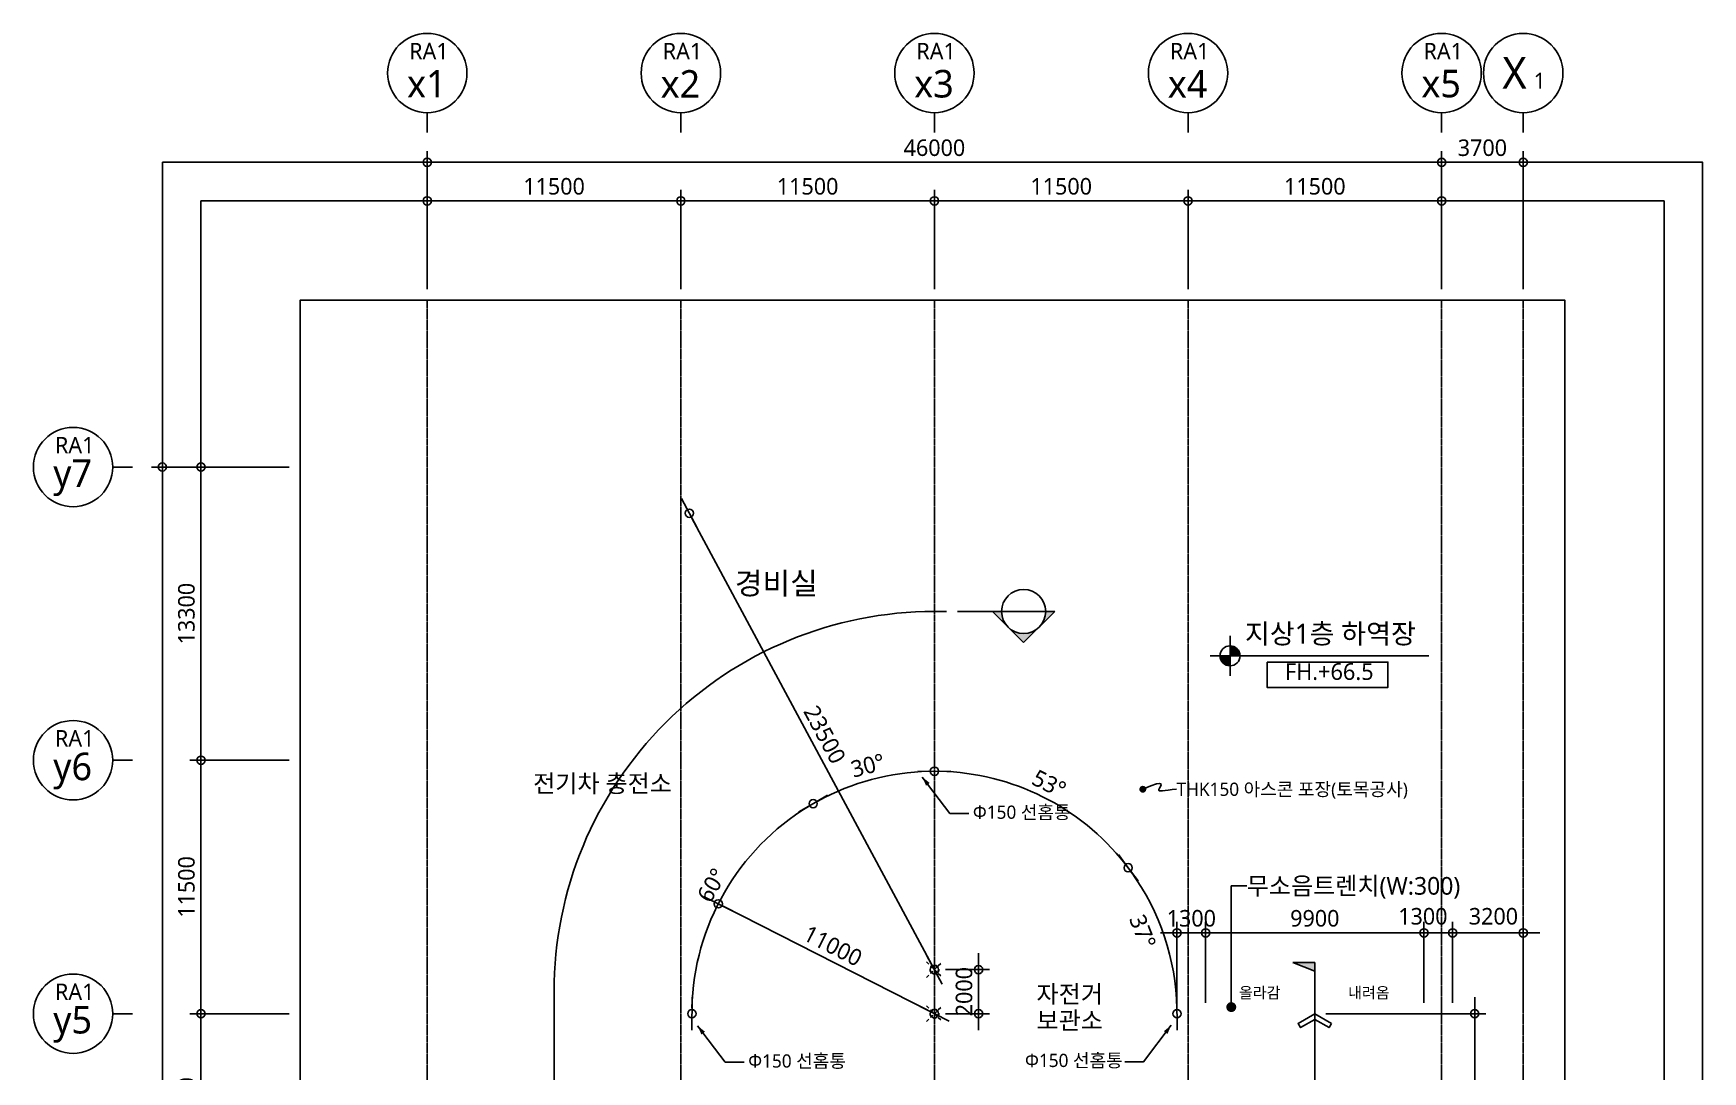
# Model space of a CAD drawing. Header units: millimetres. Extents: x 367092 to 767578, y 396038 to 811791.
# Drawn here: x 379108 to 454805, y 764687 to 811791 of the extents above; entities that cross this region are included whole.
import ezdxf
from ezdxf.enums import TextEntityAlignment as Align

# ---------------------------------------------------------------- set-up
doc = ezdxf.new("R2010")
doc.units = ezdxf.units.MM
doc.header["$LTSCALE"] = 100
doc.header["$MEASUREMENT"] = 0
doc.header["$PDSIZE"] = -10
doc.linetypes.add('CENTER', pattern=[2, 1.25, -0.25, 0.25, -0.25])
doc.linetypes.add('HID', pattern=[2.5, 1.5, -1])
doc.layers.get('0').update_dxf_attribs({"linetype": 'CONTINUOUS'})
doc.layers.get('Defpoints').update_dxf_attribs({"color": 171, "linetype": 'CONTINUOUS'})
for name, color, linetype in [('CEN(ST)', 1, 'CENTER'), ('DIM', 7, 'CONTINUOUS'), ('LED', 7, 'CONTINUOUS'), ('NDIM', 7, 'CONTINUOUS'), ('SYM', 7, 'CONTINUOUS'), ('SYM(AXIS)', 7, 'CONTINUOUS'), ('SYM(STAIR)', 251, 'CONTINUOUS'), ('SYMBOL', 7, 'CONTINUOUS'), ('TEXT(AXIS)', 2, 'CONTINUOUS'), ('TEXT(MIN)', 7, 'CONTINUOUS'), ('TEXT(실명)', 3, 'CONTINUOUS')]:
    doc.layers.add(name, color=color, linetype=linetype)
doc.styles.add('CGS', font='cgse', dxfattribs={"bigfont": 'cgs'})
doc.styles.add('궁서체', font='')
doc.styles.add('나눔바른고딕', font='NanumBarunGothic.ttf')
doc.styles.get('궁서체').set_extended_font_data('GungsuhChe')
doc.dimstyles.new('CPDIM1', dxfattribs={"dimtxt": 3, "dimasz": 2.5, "dimexe": 1.25, "dimexo": 5, "dimgap": 1.5, "dimtad": 1, "dimdec": 0, "dimzin": 1, "dimdsep": 46, "dimlunit": 6, "dimtxsty": '궁서체', "dimblk1": 'Z_DOT', "dimblk2": 'Z_DOT', "dimsah": 1, "dimcen": 2.5, "dimadec": 0, "dimazin": 0, "dimtfac": 1, "dimtdec": 0, "dimtix": 1, "dimtmove": 2, "dimatfit": 3, "dimldrblk": 'Z_DOT', "dimfxl": 1, "dimtolj": 1, "dimtzin": 1, "dimarcsym": 0})
doc.dimstyles.new('NDIM 1200', dxfattribs={"dimscale": 500, "dimtxt": 3, "dimasz": 1, "dimexe": 2, "dimexo": 2, "dimgap": 1, "dimtad": 1, "dimdec": 0, "dimdsep": 46, "dimtxsty": 'CGS', "dimblk": 'DOT0', "dimcen": 1, "dimdle": 8, "dimclrd": 2, "dimclre": 2, "dimclrt": 2, "dimadec": 0, "dimazin": 0, "dimtfac": 1, "dimtdec": 0, "dimtix": 1, "dimtmove": 2, "dimatfit": 3, "dimldrblk": 'DOT0', "dimfxl": 1, "dimtolj": 1, "dimtzin": 0, "dimlwd": -1, "dimlwe": -1, "dimarcsym": 0})

# ---------------------------------------------------------------- blocks, each defined once
blk = doc.blocks.new('DOT0')
blk.add_line((-3, 0), (3, 0))
at = {"color": 6}
blk.add_circle((0, 0), 0.75, dxfattribs=at)
blk = doc.blocks.new('*D459')
at = {"layer": 'Defpoints', "color": 0, "ltscale": 0.4, "transparency": 16777216}
for p in [(43327293, 1704615), (43315793, 1700115), (43327293, 1700115)]:
    blk.add_point(p, dxfattribs=at)
at = {"layer": 'NDIM', "ltscale": 0.4, "transparency": 16777216}
for p, q in [((43315793, 1700615), (43315793, 1705115)), ((43327293, 1700615), (43327293, 1705115)), ((43316043, 1704615), (43327043, 1704615))]:
    blk.add_line(p, q, dxfattribs=at)
at = {"layer": 'NDIM', "ltscale": 0.4, "transparency": 16777216, "xscale": 250, "yscale": 250, "zscale": 250, "rotation": 180}
blk.add_blockref('DOT0', (43315793, 1704615), dxfattribs=at)
at = {"layer": 'NDIM', "ltscale": 0.4, "transparency": 16777216, "xscale": 250, "yscale": 250, "zscale": 250}
blk.add_blockref('DOT0', (43327293, 1704615), dxfattribs=at)
at = {"layer": 'NDIM', "ltscale": 0.4, "transparency": 16777216, "insert": (43321543, 1705273), "char_height": 750, "attachment_point": 5, "style": '나눔바른고딕'}
blk.add_mtext('\\A1;11500', dxfattribs=at)
blk = doc.blocks.new('*D460')
at = {"layer": 'Defpoints', "color": 0, "ltscale": 0.4, "transparency": 16777216}
for p in [(43315793, 1704615), (43304293, 1700115), (43315793, 1700115)]:
    blk.add_point(p, dxfattribs=at)
at = {"layer": 'NDIM', "ltscale": 0.4, "transparency": 16777216}
for p, q in [((43304293, 1700615), (43304293, 1705115)), ((43315793, 1700615), (43315793, 1705115)), ((43304543, 1704615), (43315543, 1704615))]:
    blk.add_line(p, q, dxfattribs=at)
at = {"layer": 'NDIM', "ltscale": 0.4, "transparency": 16777216, "xscale": 250, "yscale": 250, "zscale": 250, "rotation": 180}
blk.add_blockref('DOT0', (43304293, 1704615), dxfattribs=at)
at = {"layer": 'NDIM', "ltscale": 0.4, "transparency": 16777216, "xscale": 250, "yscale": 250, "zscale": 250}
blk.add_blockref('DOT0', (43315793, 1704615), dxfattribs=at)
at = {"layer": 'NDIM', "ltscale": 0.4, "transparency": 16777216, "insert": (43310043, 1705273), "char_height": 750, "attachment_point": 5, "style": '나눔바른고딕'}
blk.add_mtext('\\A1;11500', dxfattribs=at)
blk = doc.blocks.new('*D461')
at = {"layer": 'Defpoints', "color": 0, "ltscale": 0.4, "transparency": 16777216}
for p in [(43304293, 1704615), (43292793, 1700115), (43304293, 1700115)]:
    blk.add_point(p, dxfattribs=at)
at = {"layer": 'NDIM', "ltscale": 0.4, "transparency": 16777216}
for p, q in [((43292793, 1700615), (43292793, 1705115)), ((43304293, 1700615), (43304293, 1705115)), ((43293043, 1704615), (43304043, 1704615))]:
    blk.add_line(p, q, dxfattribs=at)
at = {"layer": 'NDIM', "ltscale": 0.4, "transparency": 16777216, "xscale": 250, "yscale": 250, "zscale": 250, "rotation": 180}
blk.add_blockref('DOT0', (43292793, 1704615), dxfattribs=at)
at = {"layer": 'NDIM', "ltscale": 0.4, "transparency": 16777216, "xscale": 250, "yscale": 250, "zscale": 250}
blk.add_blockref('DOT0', (43304293, 1704615), dxfattribs=at)
at = {"layer": 'NDIM', "ltscale": 0.4, "transparency": 16777216, "insert": (43298543, 1705273), "char_height": 750, "attachment_point": 5, "style": '나눔바른고딕'}
blk.add_mtext('\\A1;11500', dxfattribs=at)
blk = doc.blocks.new('*D462')
at = {"layer": 'Defpoints', "color": 0, "ltscale": 0.4, "transparency": 16777216}
for p in [(43287032, 1692540), (43282532, 1679240), (43287032, 1679240)]:
    blk.add_point(p, dxfattribs=at)
at = {"layer": 'NDIM', "ltscale": 0.4, "transparency": 16777216}
for p, q in [((43286532, 1692540), (43282032, 1692540)), ((43282532, 1692290), (43282532, 1679490)), ((43286532, 1679240), (43282032, 1679240))]:
    blk.add_line(p, q, dxfattribs=at)
at = {"layer": 'NDIM', "ltscale": 0.4, "transparency": 16777216, "xscale": 250, "yscale": 250, "zscale": 250}
for p, rotation in [((43282532, 1692540), 90), ((43282532, 1679240), 270)]:
    blk.add_blockref('DOT0', p, dxfattribs=dict(at, rotation=rotation))
at = {"layer": 'NDIM', "ltscale": 0.4, "transparency": 16777216, "insert": (43281874, 1685890), "char_height": 750, "attachment_point": 5, "rotation": 90, "style": '나눔바른고딕'}
blk.add_mtext('\\A1;13300', dxfattribs=at)
blk = doc.blocks.new('*D463')
at = {"layer": 'Defpoints', "color": 0, "ltscale": 0.4, "transparency": 16777216}
for p in [(43282532, 1679240), (43287032, 1679240), (43287032, 1667740)]:
    blk.add_point(p, dxfattribs=at)
at = {"layer": 'NDIM', "ltscale": 0.4, "transparency": 16777216}
for p, q in [((43286532, 1679240), (43282032, 1679240)), ((43282532, 1667990), (43282532, 1678990)), ((43286532, 1667740), (43282032, 1667740))]:
    blk.add_line(p, q, dxfattribs=at)
at = {"layer": 'NDIM', "ltscale": 0.4, "transparency": 16777216, "xscale": 250, "yscale": 250, "zscale": 250}
for p, rotation in [((43282532, 1679240), 90), ((43282532, 1667740), 270)]:
    blk.add_blockref('DOT0', p, dxfattribs=dict(at, rotation=rotation))
at = {"layer": 'NDIM', "ltscale": 0.4, "transparency": 16777216, "insert": (43281874, 1673490), "char_height": 750, "attachment_point": 5, "rotation": 90, "style": '나눔바른고딕'}
blk.add_mtext('\\A1;11500', dxfattribs=at)
blk = doc.blocks.new('*D464')
at = {"layer": 'Defpoints', "color": 0, "ltscale": 0.4, "transparency": 16777216}
for p in [(43327293, 1704615), (43327293, 1700115), (43338793, 1700115)]:
    blk.add_point(p, dxfattribs=at)
at = {"layer": 'NDIM', "ltscale": 0.4, "transparency": 16777216}
for p, q in [((43327293, 1700615), (43327293, 1705115)), ((43338793, 1700615), (43338793, 1705115)), ((43338543, 1704615), (43327543, 1704615))]:
    blk.add_line(p, q, dxfattribs=at)
at = {"layer": 'NDIM', "ltscale": 0.4, "transparency": 16777216, "xscale": 250, "yscale": 250, "zscale": 250, "rotation": 180}
blk.add_blockref('DOT0', (43327293, 1704615), dxfattribs=at)
at = {"layer": 'NDIM', "ltscale": 0.4, "transparency": 16777216, "xscale": 250, "yscale": 250, "zscale": 250}
blk.add_blockref('DOT0', (43338793, 1704615), dxfattribs=at)
at = {"layer": 'NDIM', "ltscale": 0.4, "transparency": 16777216, "insert": (43333043, 1705273), "char_height": 750, "attachment_point": 5, "style": '나눔바른고딕'}
blk.add_mtext('\\A1;11500', dxfattribs=at)
blk = doc.blocks.new('A$C2F20087E')
at = {"layer": 'SYM(AXIS)'}
blk.add_line((600, 0), (600, 300), dxfattribs=at)
blk.add_circle((600, 900), 600, dxfattribs=at)
blk = doc.blocks.new('*D465')
at = {"layer": 'Defpoints', "color": 0, "ltscale": 0.4, "transparency": 16777216}
for p in [(43338793, 1706365), (43338793, 1700115), (43342493, 1700115)]:
    blk.add_point(p, dxfattribs=at)
at = {"layer": 'NDIM', "ltscale": 0.4, "transparency": 16777216}
for p, q in [((43338793, 1700615), (43338793, 1706865)), ((43342243, 1706365), (43339043, 1706365)), ((43342493, 1700615), (43342493, 1706865))]:
    blk.add_line(p, q, dxfattribs=at)
at = {"layer": 'NDIM', "ltscale": 0.4, "transparency": 16777216, "xscale": 250, "yscale": 250, "zscale": 250, "rotation": 180}
blk.add_blockref('DOT0', (43338793, 1706365), dxfattribs=at)
at = {"layer": 'NDIM', "ltscale": 0.4, "transparency": 16777216, "xscale": 250, "yscale": 250, "zscale": 250}
blk.add_blockref('DOT0', (43342493, 1706365), dxfattribs=at)
at = {"layer": 'NDIM', "ltscale": 0.4, "transparency": 16777216, "insert": (43340643, 1707023), "char_height": 750, "attachment_point": 5, "style": '나눔바른고딕'}
blk.add_mtext('\\A1;3700', dxfattribs=at)
blk = doc.blocks.new('*D466')
at = {"layer": 'Defpoints', "color": 0, "ltscale": 0.4, "transparency": 16777216}
for p in [(43292793, 1706365), (43292793, 1700115), (43338793, 1700115)]:
    blk.add_point(p, dxfattribs=at)
at = {"layer": 'NDIM', "ltscale": 0.4, "transparency": 16777216}
for p, q in [((43292793, 1700615), (43292793, 1706865)), ((43338543, 1706365), (43293043, 1706365)), ((43338793, 1700615), (43338793, 1706865))]:
    blk.add_line(p, q, dxfattribs=at)
at = {"layer": 'NDIM', "ltscale": 0.4, "transparency": 16777216, "xscale": 250, "yscale": 250, "zscale": 250, "rotation": 180}
blk.add_blockref('DOT0', (43292793, 1706365), dxfattribs=at)
at = {"layer": 'NDIM', "ltscale": 0.4, "transparency": 16777216, "xscale": 250, "yscale": 250, "zscale": 250}
blk.add_blockref('DOT0', (43338793, 1706365), dxfattribs=at)
at = {"layer": 'NDIM', "ltscale": 0.4, "transparency": 16777216, "insert": (43315793, 1707023), "char_height": 750, "attachment_point": 5, "style": '나눔바른고딕'}
blk.add_mtext('\\A1;46000', dxfattribs=at)
blk = doc.blocks.new('*D467')
at = {"layer": 'Defpoints', "color": 0, "ltscale": 0.4, "transparency": 16777216}
for p in [(43287032, 1667740), (43282532, 1659740), (43287032, 1659740)]:
    blk.add_point(p, dxfattribs=at)
at = {"layer": 'NDIM', "ltscale": 0.4, "transparency": 16777216}
for p, q in [((43286532, 1667740), (43282032, 1667740)), ((43282532, 1667490), (43282532, 1659990)), ((43286532, 1659740), (43282032, 1659740))]:
    blk.add_line(p, q, dxfattribs=at)
at = {"layer": 'NDIM', "ltscale": 0.4, "transparency": 16777216, "xscale": 250, "yscale": 250, "zscale": 250}
for p, rotation in [((43282532, 1667740), 90), ((43282532, 1659740), 270)]:
    blk.add_blockref('DOT0', p, dxfattribs=dict(at, rotation=rotation))
at = {"layer": 'NDIM', "ltscale": 0.4, "transparency": 16777216, "insert": (43281874, 1663740), "char_height": 750, "attachment_point": 5, "rotation": 90, "style": '나눔바른고딕'}
blk.add_mtext('\\A1;8000', dxfattribs=at)
blk = doc.blocks.new('*D468')
at = {"layer": 'Defpoints', "color": 0, "ltscale": 0.4, "transparency": 16777216}
for p in [(43282532, 1659740), (43287032, 1659740), (43287032, 1651740)]:
    blk.add_point(p, dxfattribs=at)
at = {"layer": 'NDIM', "ltscale": 0.4, "transparency": 16777216}
for p, q in [((43286532, 1659740), (43282032, 1659740)), ((43282532, 1651990), (43282532, 1659490)), ((43286532, 1651740), (43282032, 1651740))]:
    blk.add_line(p, q, dxfattribs=at)
at = {"layer": 'NDIM', "ltscale": 0.4, "transparency": 16777216, "xscale": 250, "yscale": 250, "zscale": 250}
for p, rotation in [((43282532, 1659740), 90), ((43282532, 1651740), 270)]:
    blk.add_blockref('DOT0', p, dxfattribs=dict(at, rotation=rotation))
at = {"layer": 'NDIM', "ltscale": 0.4, "transparency": 16777216, "insert": (43281874, 1655740), "char_height": 750, "attachment_point": 5, "rotation": 90, "style": '나눔바른고딕'}
blk.add_mtext('\\A1;8000', dxfattribs=at)
blk = doc.blocks.new('*D469')
at = {"layer": 'Defpoints', "color": 0, "ltscale": 0.4, "transparency": 16777216}
for p in [(43282532, 1651740), (43287032, 1651740), (43287032, 1640240)]:
    blk.add_point(p, dxfattribs=at)
at = {"layer": 'NDIM', "ltscale": 0.4, "transparency": 16777216}
for p, q in [((43286532, 1651740), (43282032, 1651740)), ((43282532, 1640490), (43282532, 1651490)), ((43286532, 1640240), (43282032, 1640240))]:
    blk.add_line(p, q, dxfattribs=at)
at = {"layer": 'NDIM', "ltscale": 0.4, "transparency": 16777216, "xscale": 250, "yscale": 250, "zscale": 250}
for p, rotation in [((43282532, 1651740), 90), ((43282532, 1640240), 270)]:
    blk.add_blockref('DOT0', p, dxfattribs=dict(at, rotation=rotation))
at = {"layer": 'NDIM', "ltscale": 0.4, "transparency": 16777216, "insert": (43281874, 1645990), "char_height": 750, "attachment_point": 5, "rotation": 90, "style": '나눔바른고딕'}
blk.add_mtext('\\A1;11500', dxfattribs=at)
blk = doc.blocks.new('*D470')
at = {"layer": 'Defpoints', "color": 0, "ltscale": 0.4, "transparency": 16777216}
for p in [(43282532, 1640240), (43287032, 1640240), (43287032, 1626490)]:
    blk.add_point(p, dxfattribs=at)
at = {"layer": 'NDIM', "ltscale": 0.4, "transparency": 16777216}
for p, q in [((43286532, 1640240), (43282032, 1640240)), ((43282532, 1626740), (43282532, 1639990)), ((43286532, 1626490), (43282032, 1626490))]:
    blk.add_line(p, q, dxfattribs=at)
at = {"layer": 'NDIM', "ltscale": 0.4, "transparency": 16777216, "xscale": 250, "yscale": 250, "zscale": 250}
for p, rotation in [((43282532, 1640240), 90), ((43282532, 1626490), 270)]:
    blk.add_blockref('DOT0', p, dxfattribs=dict(at, rotation=rotation))
at = {"layer": 'NDIM', "ltscale": 0.4, "transparency": 16777216, "insert": (43281874, 1633365), "char_height": 750, "attachment_point": 5, "rotation": 90, "style": '나눔바른고딕'}
blk.add_mtext('\\A1;13750', dxfattribs=at)
blk = doc.blocks.new('*D471')
at = {"layer": 'Defpoints', "color": 0, "ltscale": 0.4, "transparency": 16777216}
for p in [(43280782, 1692540), (43287032, 1692540), (43287032, 1626490)]:
    blk.add_point(p, dxfattribs=at)
at = {"layer": 'NDIM', "ltscale": 0.4, "transparency": 16777216}
for p, q in [((43286532, 1692540), (43280282, 1692540)), ((43280782, 1626740), (43280782, 1692290)), ((43286532, 1626490), (43280282, 1626490))]:
    blk.add_line(p, q, dxfattribs=at)
at = {"layer": 'NDIM', "ltscale": 0.4, "transparency": 16777216, "xscale": 250, "yscale": 250, "zscale": 250}
for p, rotation in [((43280782, 1692540), 90), ((43280782, 1626490), 270)]:
    blk.add_blockref('DOT0', p, dxfattribs=dict(at, rotation=rotation))
at = {"layer": 'NDIM', "ltscale": 0.4, "transparency": 16777216, "insert": (43280124, 1659515), "char_height": 750, "attachment_point": 5, "rotation": 90, "style": '나눔바른고딕'}
blk.add_mtext('\\A1;66050', dxfattribs=at)
blk = doc.blocks.new('A$C1A302DD2')
at = {"layer": 'SYM'}
h = blk.add_hatch(color=256, dxfattribs=at)
h.paths.add_polyline_path([(707, 1207), (354, 854, -0.414214), (1061, 854)])
h.paths.add_polyline_path([(354, 854), (0, 500), (207, 500, -0.198912)])
h.paths.add_polyline_path([(1061, 854, -0.198912), (1207, 500), (1414, 500)])
for p, q in [((0, 500), (707, 1207)), ((1414, 500), (707, 1207)), ((0, 500), (207, 500)), ((207, 500), (1207, 500)), ((1207, 500), (2207, 500)), ((2457, 500), (2707, 500))]:
    blk.add_line(p, q, dxfattribs=at)
blk.add_circle((707, 500), 500, dxfattribs=at)
blk = doc.blocks.new('A$C1AFB1B41')
at = {"layer": 'SYM'}
blk.add_hatch(color=256, dxfattribs=at).paths.add_polyline_path([(2000, 500), (1800, 0), (2000, 0)])
for p, q in [((2000, 500), (1800, 0)), ((2000, 0), (2000, 500)), ((0, 0), (250, 0)), ((500, 0), (2000, 0))]:
    blk.add_line(p, q, dxfattribs=at)
blk = doc.blocks.new('*D91')
at = {"layer": 'Defpoints', "color": 0, "ltscale": 0.4, "transparency": 16777216}
for p in [(442169, 770982), (432269, 767316), (442169, 767316)]:
    blk.add_point(p, dxfattribs=at)
at = {"layer": 'NDIM', "ltscale": 0.4, "transparency": 16777216}
for p, q in [((432269, 767816), (432269, 771482)), ((442169, 767816), (442169, 771482)), ((432519, 770982), (441919, 770982))]:
    blk.add_line(p, q, dxfattribs=at)
at = {"layer": 'NDIM', "ltscale": 0.4, "transparency": 16777216, "xscale": 250, "yscale": 250, "zscale": 250, "rotation": 180}
blk.add_blockref('DOT0', (432269, 770982), dxfattribs=at)
at = {"layer": 'NDIM', "ltscale": 0.4, "transparency": 16777216, "xscale": 250, "yscale": 250, "zscale": 250}
blk.add_blockref('DOT0', (442169, 770982), dxfattribs=at)
at = {"layer": 'NDIM', "ltscale": 0.4, "transparency": 16777216, "insert": (437219, 771640), "char_height": 750, "attachment_point": 5, "style": '나눔바른고딕'}
blk.add_mtext('\\A1;9900', dxfattribs=at)
blk = doc.blocks.new('*D92')
at = {"layer": 'Defpoints', "color": 0, "ltscale": 0.4, "transparency": 16777216}
for p in [(430969, 770982), (430969, 767316), (432269, 767316)]:
    blk.add_point(p, dxfattribs=at)
at = {"layer": 'NDIM', "ltscale": 0.4, "transparency": 16777216}
for p, q in [((430969, 767816), (430969, 771482)), ((432269, 767816), (432269, 771482)), ((430719, 770982), (430469, 770982)), ((432269, 770982), (430969, 770982)), ((432519, 770982), (432769, 770982))]:
    blk.add_line(p, q, dxfattribs=at)
at = {"layer": 'NDIM', "ltscale": 0.4, "transparency": 16777216, "xscale": 250, "yscale": 250, "zscale": 250}
blk.add_blockref('DOT0', (430969, 770982), dxfattribs=at)
at = {"layer": 'NDIM', "ltscale": 0.4, "transparency": 16777216, "xscale": 250, "yscale": 250, "zscale": 250, "rotation": 180}
blk.add_blockref('DOT0', (432269, 770982), dxfattribs=at)
at = {"layer": 'NDIM', "ltscale": 0.4, "transparency": 16777216, "insert": (431619, 771640), "char_height": 750, "attachment_point": 5, "style": '나눔바른고딕'}
blk.add_mtext('\\A1;1300', dxfattribs=at)
blk = doc.blocks.new('*D93')
at = {"layer": 'Defpoints', "color": 0, "ltscale": 0.4, "transparency": 16777216}
for p in [(437219, 767316), (444469, 767316), (437219, 749316)]:
    blk.add_point(p, dxfattribs=at)
at = {"layer": 'NDIM', "ltscale": 0.4, "transparency": 16777216}
for p, q in [((437719, 767316), (444969, 767316)), ((444469, 749566), (444469, 767066)), ((437719, 749316), (444969, 749316))]:
    blk.add_line(p, q, dxfattribs=at)
at = {"layer": 'NDIM', "ltscale": 0.4, "transparency": 16777216, "xscale": 250, "yscale": 250, "zscale": 250}
for p, rotation in [((444469, 767316), 90), ((444469, 749316), 270)]:
    blk.add_blockref('DOT0', p, dxfattribs=dict(at, rotation=rotation))
at = {"layer": 'NDIM', "ltscale": 0.4, "transparency": 16777216, "insert": (443812, 758316), "char_height": 750, "attachment_point": 5, "rotation": 90, "style": '나눔바른고딕'}
blk.add_mtext('\\A1;18000', dxfattribs=at)
blk = doc.blocks.new('level')
at = {"layer": 'SYMBOL'}
for p, q in [((0, 4320), (0, -4320)), ((-4320, 0), (4320, 0))]:
    blk.add_line(p, q, dxfattribs=at)
blk.add_circle((0, 0), 2160, dxfattribs=at)
for points in [[(-2160, 0), (0, 2160), (-2127, 381), (-376, 2126)], [(-2127, 381), (-376, 2126), (-2030, 748), (-738, 2029)], [(-2030, 748), (-738, 2029), (-1859, 1104), (-1089, 1863)], [(-1859, 1104), (-1089, 1863), (-1659, 1388), (-1386, 1658)], [(0, -2160), (2160, 0), (381, -2127), (2126, -376)], [(381, -2127), (2126, -376), (748, -2030), (2029, -738)], [(748, -2030), (2029, -738), (1104, -1859), (1863, -1089)], [(1104, -1859), (1863, -1089), (1388, -1659), (1658, -1386)]]:
    blk.add_solid(points, dxfattribs=at)
at = {"layer": 'SYMBOL', "linetype": 'Continuous'}
for points in [[(0, 2160), (-2160, 0), (0, 0)], [(2160, 0), (0, 0), (0, -2160)]]:
    blk.add_solid(points, dxfattribs=at)
blk = doc.blocks.new('Z_DOT')
at = {"layer": 'DIM', "color": 0}
for p, q in [((-1, 0), (1, 0)), ((0, -1), (0, 1))]:
    blk.add_line(p, q, dxfattribs=at)
for radius in [0.5, 0.25]:
    blk.add_circle((0, 0), radius, dxfattribs=at)
blk = doc.blocks.new('*D115')
at = {"layer": 'Defpoints', "color": 0, "ltscale": 0.4, "transparency": 16777216}
for p in [(443469, 770982), (442169, 767316), (443469, 767316)]:
    blk.add_point(p, dxfattribs=at)
at = {"layer": 'NDIM', "ltscale": 0.4, "transparency": 16777216}
for p, q in [((442169, 767816), (442169, 771482)), ((443469, 767816), (443469, 771482)), ((442419, 770982), (443219, 770982))]:
    blk.add_line(p, q, dxfattribs=at)
at = {"layer": 'NDIM', "ltscale": 0.4, "transparency": 16777216, "xscale": 250, "yscale": 250, "zscale": 250, "rotation": 180}
blk.add_blockref('DOT0', (442169, 770982), dxfattribs=at)
at = {"layer": 'NDIM', "ltscale": 0.4, "transparency": 16777216, "xscale": 250, "yscale": 250, "zscale": 250}
blk.add_blockref('DOT0', (443469, 770982), dxfattribs=at)
at = {"layer": 'NDIM', "ltscale": 0.4, "transparency": 16777216, "insert": (442119, 771732), "char_height": 750, "attachment_point": 5, "style": '나눔바른고딕'}
blk.add_mtext('\\A1;1300', dxfattribs=at)
blk = doc.blocks.new('*D116')
at = {"layer": 'Defpoints', "color": 0, "ltscale": 0.4, "transparency": 16777216}
for p in [(446669, 770982), (443469, 767316), (446669, 767316)]:
    blk.add_point(p, dxfattribs=at)
at = {"layer": 'NDIM', "ltscale": 0.4, "transparency": 16777216}
for p, q in [((443469, 767816), (443469, 771482)), ((446669, 767816), (446669, 771482)), ((443719, 770982), (446419, 770982))]:
    blk.add_line(p, q, dxfattribs=at)
at = {"layer": 'NDIM', "ltscale": 0.4, "transparency": 16777216, "xscale": 250, "yscale": 250, "zscale": 250, "rotation": 180}
blk.add_blockref('DOT0', (443469, 770982), dxfattribs=at)
at = {"layer": 'NDIM', "ltscale": 0.4, "transparency": 16777216, "xscale": 250, "yscale": 250, "zscale": 250}
blk.add_blockref('DOT0', (446669, 770982), dxfattribs=at)
at = {"layer": 'NDIM', "ltscale": 0.4, "transparency": 16777216, "insert": (445319, 771732), "char_height": 750, "attachment_point": 5, "style": '나눔바른고딕'}
blk.add_mtext('\\A1;3200', dxfattribs=at)
blk = doc.blocks.new('*D53')
at = {"layer": 'Defpoints', "color": 0, "ltscale": 0.4, "transparency": 16777216}
for p in [(419969, 778316), (418059, 778149), (414469, 776842), (419969, 767316), (419969, 767316)]:
    blk.add_point(p, dxfattribs=at)
at = {"layer": 'NDIM', "ltscale": 0.4, "transparency": 16777216}
blk.add_line((419969, 778816), (419969, 778816), dxfattribs=at)
blk.add_arc((419969, 767316), 11000, 91.30209, 118.6978, dxfattribs=at)
at = {"layer": 'NDIM', "ltscale": 0.4, "transparency": 16777216, "xscale": 250, "yscale": 250, "zscale": 250}
for p, rotation in [((419969, 778316), 0.6509904200579115), ((414469, 776842), 209.3488978917216)]:
    blk.add_blockref('DOT0', p, dxfattribs=dict(at, rotation=rotation))
at = {"layer": 'NDIM', "ltscale": 0.4, "transparency": 16777216, "insert": (416952, 778576), "char_height": 750, "attachment_point": 5, "rotation": 14.99994, "style": '나눔바른고딕'}
blk.add_mtext('\\A1;30°', dxfattribs=at)
blk = doc.blocks.new('*D54')
at = {"layer": 'Defpoints', "color": 0, "ltscale": 0.4, "transparency": 16777216}
for p in [(406935, 789892), (411543, 774386), (381469, 767316), (419969, 767316), (448419, 767316)]:
    blk.add_point(p, dxfattribs=at)
at = {"layer": 'NDIM', "ltscale": 0.4, "transparency": 16777216}
blk.add_arc((419969, 767316), 11000, 121.3022, 178.6978, dxfattribs=at)
at = {"layer": 'NDIM', "ltscale": 0.4, "transparency": 16777216, "xscale": 250, "yscale": 250, "zscale": 250}
for p, rotation in [((414469, 776842), 30.6511024492266), ((408969, 767316), 269.3488975492415)]:
    blk.add_blockref('DOT0', p, dxfattribs=dict(at, rotation=rotation))
at = {"layer": 'NDIM', "ltscale": 0.4, "transparency": 16777216, "insert": (409873, 773145), "char_height": 750, "attachment_point": 5, "rotation": 60, "style": '나눔바른고딕'}
blk.add_mtext('\\A1;60°', dxfattribs=at)
blk = doc.blocks.new('*D55')
at = {"layer": 'Defpoints', "color": 0, "ltscale": 0.4, "transparency": 16777216}
for p in [(435230, 778816), (430715, 769665), (381469, 767316), (419969, 767316), (448419, 767316)]:
    blk.add_point(p, dxfattribs=at)
at = {"layer": 'NDIM', "ltscale": 0.4, "transparency": 16777216}
blk.add_arc((419969, 767316), 11000, 1.3022, 35.6978, dxfattribs=at)
at = {"layer": 'NDIM', "ltscale": 0.4, "transparency": 16777216, "xscale": 250, "yscale": 250, "zscale": 250}
for p, rotation in [((428754, 773936), 126.3488975813448), ((430969, 767316), 270.6511024171214)]:
    blk.add_blockref('DOT0', p, dxfattribs=dict(at, rotation=rotation))
at = {"layer": 'NDIM', "ltscale": 0.4, "transparency": 16777216, "insert": (429412, 771044), "char_height": 750, "attachment_point": 5, "rotation": 291.54574, "style": '나눔바른고딕'}
blk.add_mtext('\\A1;37°', dxfattribs=at)
blk = doc.blocks.new('*D56')
at = {"layer": 'Defpoints', "color": 0, "ltscale": 0.4, "transparency": 16777216}
for p in [(419969, 799691), (435230, 778816), (426331, 776290), (419969, 767316), (419969, 721747)]:
    blk.add_point(p, dxfattribs=at)
at = {"layer": 'NDIM', "ltscale": 0.4, "transparency": 16777216}
blk.add_arc((419969, 767316), 11000, 38.3022, 88.6978, dxfattribs=at)
at = {"layer": 'NDIM', "ltscale": 0.4, "transparency": 16777216, "xscale": 250, "yscale": 250, "zscale": 250}
for p, rotation in [((419969, 778316), 179.34889758284), ((428754, 773936), 307.6511024156261)]:
    blk.add_blockref('DOT0', p, dxfattribs=dict(at, rotation=rotation))
at = {"layer": 'NDIM', "ltscale": 0.4, "transparency": 16777216, "insert": (425170, 777747), "char_height": 750, "attachment_point": 5, "rotation": 333.5, "style": '나눔바른고딕'}
blk.add_mtext('\\A1;53°', dxfattribs=at)
blk = doc.blocks.new('A$C3FE61B3A')
at = {"layer": 'SYM(STAIR)', "color": 2, "linetype": 'HID'}
for points in [[(0, 707), (707, 0)], [(0, 0), (707, 707)]]:
    blk.add_lwpolyline(points, dxfattribs=at)
blk.add_circle((354, 354), 200, dxfattribs=at)
blk = doc.blocks.new('*D420')
at = {"layer": 'Defpoints', "color": 0, "ltscale": 0.4, "transparency": 16777216}
for p in [(419970, 769316), (419970, 767316), (421970, 767316)]:
    blk.add_point(p, dxfattribs=at)
at = {"layer": 'NDIM', "ltscale": 0.4, "transparency": 16777216}
for p, q in [((420470, 769316), (422470, 769316)), ((421970, 769566), (421970, 769816)), ((421970, 769316), (421970, 767316)), ((420470, 767316), (422470, 767316)), ((421970, 767066), (421970, 766816))]:
    blk.add_line(p, q, dxfattribs=at)
at = {"layer": 'NDIM', "ltscale": 0.4, "transparency": 16777216, "xscale": 250, "yscale": 250, "zscale": 250}
for p, rotation in [((421970, 769316), 270), ((421970, 767316), 90)]:
    blk.add_blockref('DOT0', p, dxfattribs=dict(at, rotation=rotation))
at = {"layer": 'NDIM', "ltscale": 0.4, "transparency": 16777216, "insert": (421313, 768316), "char_height": 750, "attachment_point": 5, "rotation": 90, "style": '나눔바른고딕'}
blk.add_mtext('\\A1;2000', dxfattribs=at)
blk = doc.blocks.new('*D421')
at = {"layer": 'Defpoints', "color": 0, "ltscale": 0.4, "transparency": 16777216}
for p in [(408855, 790021), (408855, 790021), (419970, 769315)]:
    blk.add_point(p, dxfattribs=at)
at = {"layer": 'NDIM', "ltscale": 0.4, "transparency": 16777216}
blk.add_line((419851, 769535), (408973, 789800), dxfattribs=at)
at = {"layer": 'NDIM', "ltscale": 0.4, "transparency": 16777216, "xscale": 250, "yscale": 250, "zscale": 250}
for p, rotation in [((408855, 790021), 118.2273530341077), ((419970, 769315), 298.2273530341076)]:
    blk.add_blockref('DOT0', p, dxfattribs=dict(at, rotation=rotation))
at = {"layer": 'NDIM', "ltscale": 0.4, "transparency": 16777216, "insert": (414992, 779979), "char_height": 750, "attachment_point": 5, "rotation": 298.22735, "style": '나눔바른고딕'}
blk.add_mtext('\\A1;23500', dxfattribs=at)
blk = doc.blocks.new('*D423')
at = {"layer": 'Defpoints', "color": 0, "ltscale": 0.4, "transparency": 16777216}
for p in [(410164, 772300), (410164, 772300), (419969, 767315)]:
    blk.add_point(p, dxfattribs=at)
at = {"layer": 'NDIM', "ltscale": 0.4, "transparency": 16777216}
blk.add_line((419746, 767429), (410386, 772187), dxfattribs=at)
at = {"layer": 'NDIM', "ltscale": 0.4, "transparency": 16777216, "xscale": 250, "yscale": 250, "zscale": 250}
for p, rotation in [((410164, 772300), 153.0527829625717), ((419969, 767315), 333.0527829625717)]:
    blk.add_blockref('DOT0', p, dxfattribs=dict(at, rotation=rotation))
at = {"layer": 'NDIM', "ltscale": 0.4, "transparency": 16777216, "insert": (415364, 770394), "char_height": 750, "attachment_point": 5, "rotation": 333.05278, "style": '나눔바른고딕'}
blk.add_mtext('\\A1;11000', dxfattribs=at)
blk = doc.blocks.new('NJKFNKDFGKFDHGFH')
at = {"layer": 'CEN(ST)', "ltscale": 0.5}
for points in [[(43292793.4, 1700115.3), (43292793.4, 1622171.2)], [(43304293.4, 1700115.3), (43304293.4, 1622171.2)], [(43315793.4, 1700115.3), (43315793.4, 1622171.2)], [(43327293.4, 1700115.3), (43327293.4, 1622171.2)], [(43338793.4, 1700115.3), (43338793.4, 1622171.2)], [(43342493.4, 1700115.3), (43342493.4, 1622171.2)]]:
    blk.add_lwpolyline(points, dxfattribs=at)
at = {"layer": 'Defpoints', "ltscale": 10000}
for points in [[(43280781.7, 1706365.3), (43350629.3, 1706365.3), (43350629.3, 1615921.2), (43280781.7, 1615921.2)], [(43282531.7, 1704615.3), (43348879.3, 1704615.3), (43348879.3, 1617671.2), (43282531.7, 1617671.2)], [(43287031.7, 1700115.3), (43344379.3, 1700115.3), (43344379.3, 1622171.2), (43287031.7, 1622171.2)]]:
    blk.add_lwpolyline(points, close=True, dxfattribs=at)
at = {"xscale": 3, "yscale": 3, "zscale": 3}
for p in [(43290993.3, 1707715.3), (43302493.3, 1707715.3), (43313993.3, 1707715.3), (43325493.3, 1707715.3), (43336993.3, 1707715.3), (43340693.3, 1707715.3)]:
    blk.add_blockref('A$C2F20087E', p, dxfattribs=at)
at = {"xscale": 3, "yscale": 3, "zscale": 3, "rotation": 90}
for p in [(43279431.7, 1690739.6), (43279431.7, 1677439.6), (43279431.7, 1665939.6), (43279431.7, 1657939.6), (43279431.7, 1649939.6), (43279431.7, 1638439.6), (43279431.7, 1624689.6)]:
    blk.add_blockref('A$C2F20087E', p, dxfattribs=at)
at = {"layer": 'TEXT(AXIS)', "style": '나눔바른고딕'}
for p in [(43292867.5, 1711408.5), (43304367.5, 1711408.5), (43315867.5, 1711408.5), (43327367.5, 1711408.5), (43338867.5, 1711408.5), (43276805.9, 1693532.7), (43276805.9, 1680232.7), (43276805.9, 1668732.7), (43276805.9, 1660732.7), (43276805.9, 1652732.7), (43276805.9, 1641232.7), (43276805.9, 1627482.7)]:
    blk.add_text('RA1', height=750, dxfattribs=at).set_placement(p, align=Align.MIDDLE_CENTER)
for s, height, p in [('X', 1440, (43342098.4, 1710427.3)), ('x1', 1250, (43292772.5, 1709931)), ('x2', 1250, (43304272.5, 1709931)), ('x3', 1250, (43315772.5, 1709931)), ('x4', 1250, (43327272.5, 1709931)), ('x5', 1250, (43338772.5, 1709931)), ('1', 720, (43343236.1, 1710067.3)), ('y7', 1250, (43276710.9, 1692055.3)), ('y6', 1250, (43276710.9, 1678755.3)), ('y5', 1250, (43276710.9, 1667255.3)), ('y4', 1250, (43276710.9, 1659255.3)), ('y3', 1250, (43276710.9, 1651255.3)), ('y2', 1250, (43276710.9, 1639755.3)), ('y1', 1250, (43276710.9, 1626005.3))]:
    blk.add_text(s, height=height, dxfattribs=at).set_placement(p, align=Align.MIDDLE)
at = {"layer": 'NDIM', "ltscale": 0.4}
for base, p1, p2, angle, picture, middle in [((43292793.4, 1706365.3), (43338793.4, 1700115.3), (43292793.4, 1700115.3), 180, '*D466', (43315793.4, 1707023.1)), ((43338793.4, 1706365.3), (43342493.4, 1700115.3), (43338793.4, 1700115.3), 180, '*D465', (43340643.4, 1707023.1)), ((43327293.4, 1704615.3), (43338793.4, 1700115.3), (43327293.4, 1700115.3), 180, '*D464', (43333043.4, 1705272.6)), ((43280781.7, 1692539.6), (43287031.7, 1626489.6), (43287031.7, 1692539.6), 90, '*D471', (43280124, 1659514.6)), ((43282531.7, 1679239.6), (43287031.7, 1692539.6), (43287031.7, 1679239.6), 270, '*D462', (43281874, 1685889.6)), ((43282531.7, 1679239.6), (43287031.7, 1667739.6), (43287031.7, 1679239.6), 90, '*D463', (43281874.5, 1673489.6)), ((43282531.7, 1659739.6), (43287031.7, 1667739.6), (43287031.7, 1659739.6), 270, '*D467', (43281874.5, 1663739.6)), ((43282531.7, 1659739.6), (43287031.7, 1651739.6), (43287031.7, 1659739.6), 90, '*D468', (43281874.5, 1655739.6)), ((43282531.7, 1651739.6), (43287031.7, 1640239.6), (43287031.7, 1651739.6), 90, '*D469', (43281874.5, 1645989.6)), ((43282531.7, 1640239.6), (43287031.7, 1626489.6), (43287031.7, 1640239.6), 90, '*D470', (43281874, 1633364.6))]:
    dim = blk.add_linear_dim(base=base, p1=p1, p2=p2, angle=angle, dimstyle='NDIM 1200', override={"dimscale": 250, "dimtxsty": '나눔바른고딕', "dimclrd": 256, "dimclre": 256, "dimclrt": 256}, dxfattribs=at)
    dim.commit()
    dim.dimension.update_dxf_attribs({"geometry": picture, "text_midpoint": middle})
for base, p1, p2, picture, middle in [((43304293.4, 1704615.3), (43292793.4, 1700115.3), (43304293.4, 1700115.3), '*D461', (43298543.4, 1705272.6)), ((43315793.4, 1704615.3), (43304293.4, 1700115.3), (43315793.4, 1700115.3), '*D460', (43310043.4, 1705272.6)), ((43327293.4, 1704615.3), (43315793.4, 1700115.3), (43327293.4, 1700115.3), '*D459', (43321543.4, 1705272.6))]:
    dim = blk.add_linear_dim(base=base, p1=p1, p2=p2, dimstyle='NDIM 1200', override={"dimscale": 250, "dimtxsty": '나눔바른고딕', "dimclrd": 256, "dimclre": 256, "dimclrt": 256}, dxfattribs=at)
    dim.commit()
    dim.dimension.update_dxf_attribs({"geometry": picture, "text_midpoint": middle})

msp = doc.modelspace()

# ---------------------------------------------------------------- linework, layer by layer
at = {"ltscale": 10000}
msp.add_lwpolyline([(435058, 783269.8), (440535.6, 783269.8), (440535.6, 782119.2), (435058, 782119.2)], close=True, dxfattribs=at)
at = {"layer": 'Defpoints', "ltscale": 10000}
for points in [[(391207.6, 799691.4), (448555.2, 799691.4), (448555.2, 721747.3), (391207.6, 721747.3)], [(391207.6, 721747.3), (448555.2, 721747.3), (448555.2, 799691.4), (391207.6, 799691.4)]]:
    msp.add_lwpolyline(points, close=True, dxfattribs=at)
at = {"layer": 'LED'}
for points in [[(419419.2, 778052.3), (420673.9, 776399.6), (421522, 776399.6)], [(429418, 777498.2), (429789.9, 777653.2), (430036.5, 777736.9), (430180.1, 777762.6), (430243.3, 777743.8), (430248.7, 777694), (430218.8, 777626.6), (430176.1, 777555.1), (430143.2, 777493), (430138.6, 777451), (430165.6, 777428.2), (430223.4, 777421.2), (430311.3, 777426.3), (430428.6, 777440.2), (430574.5, 777459.1), (430748.2, 777479.6), (430949.2, 777498.2)], [(409231.7, 766765.7), (410486.4, 765113), (411334.5, 765113)], [(430706.7, 766790.7), (429452, 765138), (428603.9, 765138)]]:
    msp.add_lwpolyline(points, dxfattribs=at)
at = {"layer": 'LED', "const_width": 156.2}
msp.add_lwpolyline([(429418, 777576.3, -1), (429418, 777420, -1)], format="xyb", close=True, dxfattribs=at)
at = {"layer": 'LED'}
for points in [[(419419.2, 778052.3), (419754.1, 777783.4), (419588.2, 777657.4)], [(409231.7, 766765.7), (409566.6, 766496.8), (409400.7, 766370.9)], [(430706.7, 766790.7), (430371.8, 766521.8), (430537.7, 766395.9)]]:
    msp.add_solid(points, dxfattribs=at)
at = {"layer": 'SYM', "color": 2}
msp.add_lwpolyline([(437219.2, 767315.7), (437219.2, 749315.7, -1.0000003), (402719.2, 749315.7), (402719.2, 768315.7, -0.4142136), (419969.2, 785565.7)], format="xyb", dxfattribs=at)
msp.add_lwpolyline([(437977, 766878.2), (437219.2, 767315.7), (436461.4, 766878.2), (436573.9, 766683.3), (437219.2, 767055.9), (437864.5, 766683.3)], close=True, dxfattribs=at)
at = {"layer": 'SYMBOL'}
msp.add_lwpolyline([(433374.8, 783551.7), (442387.9, 783551.7)], dxfattribs=at)

# ---------------------------------------------------------------- block references
at = {"xscale": -1, "rotation": 180}
for p in [(419615.5, 769669.2), (419615.6, 767669.2)]:
    msp.add_blockref('A$C3FE61B3A', p, dxfattribs=at)
at = {"layer": 'NDIM', "ltscale": 0.4}
msp.add_blockref('NJKFNKDFGKFDHGFH', (-42895824.1, -900423.9), dxfattribs=at)
at = {"layer": 'SYM', "xscale": 2, "yscale": 2, "zscale": 2}
for name, p, rotation in [('A$C1A302DD2', (425427.7, 786565.7), 180), ('A$C1AFB1B41', (437219.2, 765641), 90.00000000000001)]:
    msp.add_blockref(name, p, dxfattribs=dict(at, rotation=rotation))
at = {"layer": 'SYMBOL', "xscale": 0.2100484375244538, "yscale": 0.2100484375244538, "zscale": 0.2100484375244538, "rotation": 90}
msp.add_blockref('level', (433374.8, 783551.7), dxfattribs=at)

# ---------------------------------------------------------------- texts
at = {"layer": 'SYMBOL', "style": '나눔바른고딕'}
msp.add_text('FH.+66.5', height=756.25, dxfattribs=at).set_placement((439884.5, 782838), align=Align.MIDDLE_RIGHT)
at = {"layer": 'TEXT(MIN)', "style": '나눔바른고딕'}
for s, p in [('전기차 충전소', (404917.5, 777759.9)), ('자전거', (426105.3, 768205.1)), ('보관소', (426105.3, 767005.1))]:
    msp.add_text(s, height=800, dxfattribs=at).set_placement(p, align=Align.MIDDLE_CENTER)
for p in [(426144.5, 776457.8), (415957, 765171.3), (428508.4, 765196.3)]:
    msp.add_text('Φ150 선홈통', height=600, dxfattribs=at).set_placement(p, align=Align.MIDDLE_RIGHT)
for s, height, p in [('무소음트렌치(W:300)', 800, (434130, 773115.7)), ('올라감', 500, (433778.3, 768267.2)), ('내려옴', 500, (438728.3, 768267.2))]:
    msp.add_text(s, height=height, dxfattribs=at).set_placement(p, align=Align.MIDDLE_LEFT)
at = {"layer": 'TEXT(실명)', "style": '나눔바른고딕'}
msp.add_text('경비실', height=1000, dxfattribs=at).set_placement((412800.4, 786849.3), align=Align.MIDDLE)
msp.add_text('지상1층 하역장', height=900, dxfattribs=at).set_placement((441803.1, 784557.5), align=Align.MIDDLE_RIGHT)
msp.add_text('THK150 아스콘 포장(토목공사)', height=600, dxfattribs=at).set_placement((430949.2, 777498.2), align=Align.MIDDLE_LEFT)

# ---------------------------------------------------------------- dimensions: what is measured, and where the dimension line sits
at = {"layer": 'NDIM', "ltscale": 0.4}
for base, line1, line2, picture, middle in [((426330.9, 776289.5), ((419969.2, 799691.4), (419969.2, 721747.3)), ((419969.2, 767315.7), (435230.2, 778815.7)), '*D56', (425170.2, 777747.2)), ((411542.7, 774386.4), ((448419.2, 767315.7), (381469.2, 767315.7)), ((419969.2, 767315.7), (406934.6, 789892.2)), '*D54', (409873.3, 773144.6)), ((418059.1, 778148.6), ((419969.2, 767315.7), (419969.2, 778315.7)), ((419969.2, 767315.7), (414469.2, 776842)), '*D53', (416952, 778576.2))]:
    dim = msp.add_angular_dim_2l(base=base, line1=line1, line2=line2, dimstyle='NDIM 1200', override={"dimscale": 250, "dimtxsty": '나눔바른고딕', "dimclrd": 256, "dimclre": 256, "dimclrt": 256}, dxfattribs=at)
    dim.commit()
    dim.dimension.update_dxf_attribs({"geometry": picture, "text_midpoint": middle})
for p1, p2, picture, middle in [((419969.6, 769315.2), (408854.7, 790020.6), '*D421', (414991.7, 779979)), ((419969.3, 767315.4), (410163.6, 772300.2), '*D423', (415364.3, 770393.7))]:
    dim = msp.add_aligned_dim(p1=p1, p2=p2, distance=0, dimstyle='NDIM 1200', override={"dimscale": 250, "dimtxsty": '나눔바른고딕', "dimclrd": 256, "dimclre": 256, "dimclrt": 256}, dxfattribs=at)
    dim.commit()
    dim.dimension.update_dxf_attribs({"geometry": picture, "text_midpoint": middle})
dim = msp.add_angular_dim_2l(base=(430715.4, 769665.3), line1=((419969.2, 767315.7), (435230.2, 778815.7)), line2=((448419.2, 767315.7), (381469.2, 767315.7)), dimstyle='NDIM 1200', override={"dimscale": 250, "dimtxsty": '나눔바른고딕', "dimclrd": 256, "dimclre": 256, "dimclrt": 256}, dxfattribs=at)
dim.commit()
dim.dimension.update_dxf_attribs({"geometry": '*D55', "text_midpoint": (429412, 771044), "dimtype": 162})
for base, p2, picture, middle in [((430969.2, 770981.9), (430969.2, 767315.7), '*D92', (431619.2, 771639.6)), ((442169.2, 770981.9), (442169.2, 767315.7), '*D91', (437219.2, 771639.6))]:
    dim = msp.add_linear_dim(base=base, p1=(432269.2, 767315.7), p2=p2, dimstyle='NDIM 1200', override={"dimscale": 250, "dimtxsty": '나눔바른고딕', "dimclrd": 256, "dimclre": 256, "dimclrt": 256}, dxfattribs=at)
    dim.commit()
    dim.dimension.update_dxf_attribs({"geometry": picture, "text_midpoint": middle})
for base, p1, p2, picture, middle in [((443469.2, 770981.9), (442169.2, 767315.7), (443469.2, 767315.7), '*D115', (442119.2, 771731.9)), ((446669.2, 770981.9), (443469.2, 767315.7), (446669.2, 767315.7), '*D116', (445319.2, 771731.9))]:
    dim = msp.add_linear_dim(base=base, p1=p1, p2=p2, dimstyle='NDIM 1200', override={"dimscale": 250, "dimtxsty": '나눔바른고딕', "dimclrd": 256, "dimclre": 256, "dimclrt": 256}, dxfattribs=at)
    dim.commit()
    dim.dimension.update_dxf_attribs({"geometry": picture, "text_midpoint": middle, "dimtype": 160})
for base, p1, p2, angle, picture, middle in [((421970, 767315.7), (419969.9, 769315.7), (419970, 767315.7), 270, '*D420', (421312.8, 768315.7)), ((444469.2, 767315.7), (437219.2, 749315.7), (437219.2, 767315.7), 90, '*D93', (443812, 758315.7))]:
    dim = msp.add_linear_dim(base=base, p1=p1, p2=p2, angle=angle, dimstyle='NDIM 1200', override={"dimscale": 250, "dimtxsty": '나눔바른고딕', "dimclrd": 256, "dimclre": 256, "dimclrt": 256}, dxfattribs=at)
    dim.commit()
    dim.dimension.update_dxf_attribs({"geometry": picture, "text_midpoint": middle})

# ---------------------------------------------------------------- leaders
at = {"ltscale": 10000}
msp.add_leader([(433430, 767615.7), (433430, 773115.7), (434130, 773115.7)], dimstyle='CPDIM1', override={"dimtxt": 3000, "dimasz": 450, "dimgap": 1, "dimtad": 0, "dimzin": 0, "dimtxsty": 'CGS', "dimldrblk": 'Dot'}, dxfattribs=at)

doc.saveas('drawing.dxf')
